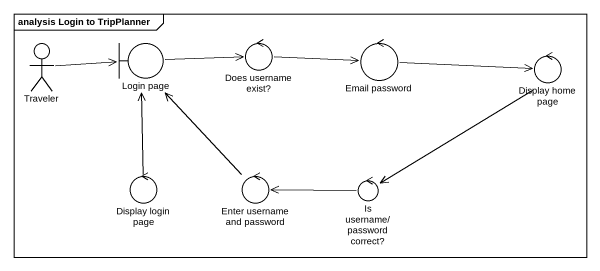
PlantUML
@startuml
mainframe analysis Login to TripPlanner
actor Traveler
boundary "Login page" as Login_page
control "Does username exist?" as Does_username_exist
control "Email password" as Email_password
control "Display home page" as Display_home_page
control "Display login page" as Display_login_page
control "Enter username and password" as Enter_username_and_password
control "Is username/password correct?" as Is_username_password_correct
Traveler -right-> Login_page
Login_page -right-> Does_username_exist
Does_username_exist -right-> Email_password
Email_password -right-> Display_home_page
Display_home_page --> Is_username_password_correct
Display_login_page -up-> Login_page
Enter_username_and_password -up-> Login_page
Is_username_password_correct -left-> Enter_username_and_password
@enduml
